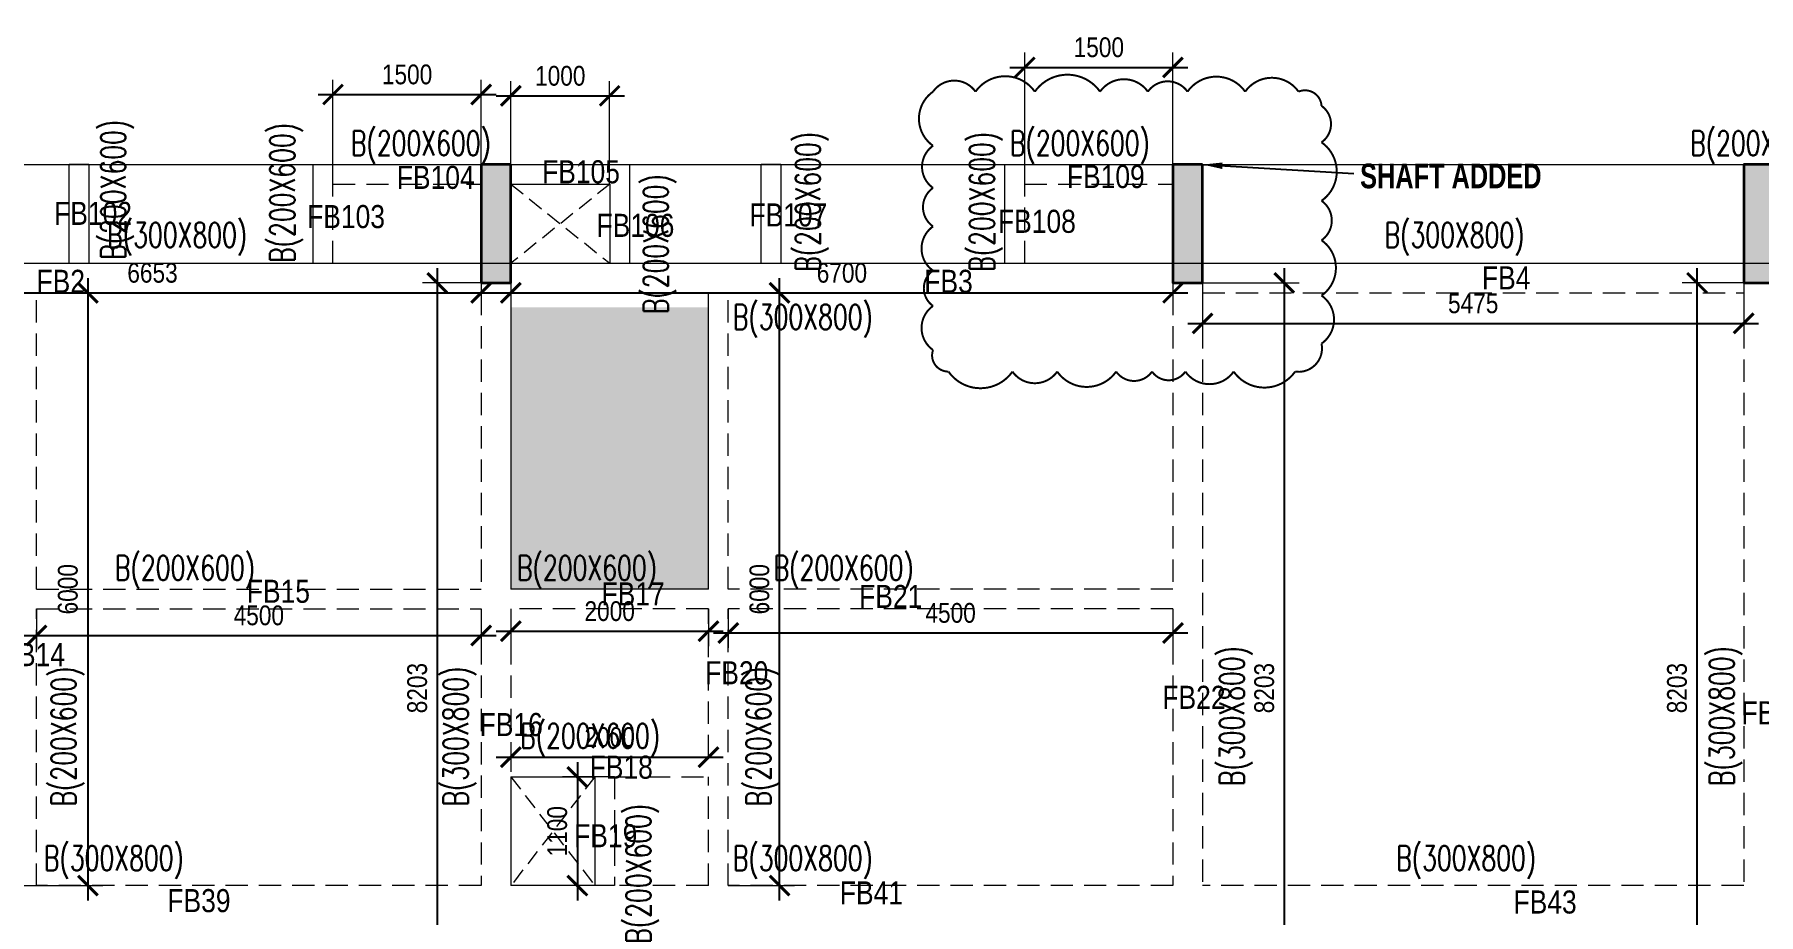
# Model space of a CAD drawing. Header units: millimetres. Extents: x -29 to 59187, y -34 to 22805.
# Drawn here: x 13875 to 31320, y 13795 to 22704 of the extents above; entities that cross this region are included whole.
import ezdxf

# ---------------------------------------------------------------- set-up
doc = ezdxf.new("R2010")
doc.units = ezdxf.units.MM
doc.linetypes.add('DASHED', pattern=[0.75, 0.5, -0.25])
doc.linetypes.add('HIDDEN', pattern=[9.525, 6.35, -3.175])
doc.layers.get('Defpoints').update_dxf_attribs({"color": 1})
for name, color, linetype, lineweight in [('G-ANNO-TEXT', 7, 'Continuous', 18), ('S-BEAM-IDEN', 2, 'Continuous', 9), ('S-COL HATCH', 8, 'Continuous', 35), ('S-COLS', 6, 'Continuous', 35), ('S-SUNKEN HATCH', 9, 'Continuous', 35), ('S_FRAMES', 4, 'Continuous', 9), ('STR-CUTOUT', 1, 'Continuous', 13)]:
    doc.layers.add(name, color=color, linetype=linetype, lineweight=lineweight)
doc.styles.add('Dim.s & Anno.(Misc.)', font='ARIALN.TTF')
doc.styles.add('ROMANS', font='romans.shx', dxfattribs={"width": 0.75})
doc.styles.add('Swis721 LtCn BT_2', font='swisscl.ttf', dxfattribs={"height": 244.992296})
doc.dimstyles.new('A-GFC-100', dxfattribs={"dimscale": 100, "dimtxt": 2, "dimasz": 2, "dimexe": 1.5, "dimexo": 0, "dimgap": 1, "dimtad": 1, "dimdec": 0, "dimdsep": 46, "dimtxsty": 'Dim.s & Anno.(Misc.)', "dimblk": 'ARCHTICK', "dimcen": 0, "dimdle": 1.5, "dimclrd": 256, "dimclre": 8, "dimclrt": 6, "dimazin": 2, "dimtfac": 1, "dimtdec": 0, "dimtix": 1, "dimtmove": 2, "dimatfit": 3, "dimfxl": 1, "dimtolj": 1, "dimlwd": -1, "dimlwe": 9, "dimarcsym": 0})

# ---------------------------------------------------------------- blocks, each defined once
blk = doc.blocks.new('A$C3ea4a2f9')
at = {"layer": 'S-COL HATCH'}
h = blk.add_hatch(color=8, dxfattribs=at)
h.dxf.hatch_style = 1
h.paths.add_polyline_path([(14100, 17000), (13800, 17000), (13800, 15800), (14100, 15800)])
h = blk.add_hatch(color=8, dxfattribs=at)
h.dxf.hatch_style = 1
h.paths.add_polyline_path([(21100, 17000), (20800, 17000), (20800, 15800), (21100, 15800)])
h = blk.add_hatch(color=8, dxfattribs=at)
h.dxf.hatch_style = 1
h.paths.add_polyline_path([(26875, 17000), (26575, 17000), (26575, 15800), (26875, 15800)])
at = {"layer": 'S-COLS'}
for points in [[(14100, 17000), (13800, 17000), (13800, 15800), (14100, 15800)], [(21100, 17000), (20800, 17000), (20800, 15800), (21100, 15800)], [(26875, 17000), (26575, 17000), (26575, 15800), (26875, 15800)]]:
    blk.add_lwpolyline(points, close=True, dxfattribs=at)
blk = doc.blocks.new('COLUMNS FROM LGF')
blk.add_blockref('A$C3ea4a2f9', (715961, -21291))
blk = doc.blocks.new('_ArchTick')
at = {"color": 0, "linetype": 'ByBlock', "const_width": 0.15}
blk.add_lwpolyline([(-0.5, -0.5), (0.5, 0.5)], dxfattribs=at)
blk = doc.blocks.new('*D187')
at = {"color": 8, "lineweight": 9, "transparency": 16777216}
for p, q in [((11742, 20388), (11742, 19938)), ((18395, 20388), (18395, 19938))]:
    blk.add_line(p, q, dxfattribs=at)
at = {"transparency": 16777216}
blk.add_line((11592, 20088), (18545, 20088), dxfattribs=at)
at = {"layer": 'Defpoints', "color": 0, "transparency": 16777216}
for p in [(11742, 20388), (18395, 20388), (18395, 20088)]:
    blk.add_point(p, dxfattribs=at)
at = {"transparency": 16777216, "xscale": 200, "yscale": 200, "zscale": 200, "rotation": 180}
blk.add_blockref('_ArchTick', (11742, 20088), dxfattribs=at)
at = {"transparency": 16777216, "xscale": 200, "yscale": 200, "zscale": 200}
blk.add_blockref('_ArchTick', (18395, 20088), dxfattribs=at)
at = {"color": 6, "transparency": 16777216, "insert": (15069, 20290), "char_height": 200, "attachment_point": 5, "style": 'Dim.s & Anno.(Misc.)'}
blk.add_mtext('\\A1;6653', dxfattribs=at)
blk = doc.blocks.new('*D188')
at = {"color": 8, "lineweight": 9, "transparency": 16777216}
for p, q in [((18695, 20387), (18695, 19938)), ((25395, 20388), (25395, 19938))]:
    blk.add_line(p, q, dxfattribs=at)
at = {"transparency": 16777216}
blk.add_line((18545, 20088), (25545, 20088), dxfattribs=at)
at = {"layer": 'Defpoints', "color": 0, "transparency": 16777216}
for p in [(18695, 20387), (25395, 20388), (25395, 20088)]:
    blk.add_point(p, dxfattribs=at)
at = {"transparency": 16777216, "xscale": 200, "yscale": 200, "zscale": 200, "rotation": 180}
blk.add_blockref('_ArchTick', (18695, 20088), dxfattribs=at)
at = {"transparency": 16777216, "xscale": 200, "yscale": 200, "zscale": 200}
blk.add_blockref('_ArchTick', (25395, 20088), dxfattribs=at)
at = {"color": 6, "transparency": 16777216, "insert": (22045, 20290), "char_height": 200, "attachment_point": 5, "style": 'Dim.s & Anno.(Misc.)'}
blk.add_mtext('\\A1;6700', dxfattribs=at)
blk = doc.blocks.new('*D189')
at = {"color": 8, "lineweight": 9, "transparency": 16777216}
for p, q in [((25695, 20388), (25695, 19629)), ((31170, 20388), (31170, 19629))]:
    blk.add_line(p, q, dxfattribs=at)
at = {"transparency": 16777216}
blk.add_line((25545, 19779), (31320, 19779), dxfattribs=at)
at = {"layer": 'Defpoints', "color": 0, "transparency": 16777216}
for p in [(25695, 20388), (31170, 20388), (31170, 19779)]:
    blk.add_point(p, dxfattribs=at)
at = {"transparency": 16777216, "xscale": 200, "yscale": 200, "zscale": 200, "rotation": 180}
blk.add_blockref('_ArchTick', (25695, 19779), dxfattribs=at)
at = {"transparency": 16777216, "xscale": 200, "yscale": 200, "zscale": 200}
blk.add_blockref('_ArchTick', (31170, 19779), dxfattribs=at)
at = {"color": 6, "transparency": 16777216, "insert": (28433, 19981), "char_height": 200, "attachment_point": 5, "style": 'Dim.s & Anno.(Misc.)'}
blk.add_mtext('\\A1;5475', dxfattribs=at)
blk = doc.blocks.new('*D197')
at = {"color": 8, "lineweight": 9, "transparency": 16777216}
for p, q in [((13895, 16888), (13895, 16470)), ((18395, 16888), (18395, 16470))]:
    blk.add_line(p, q, dxfattribs=at)
at = {"transparency": 16777216}
blk.add_line((13745, 16620), (18545, 16620), dxfattribs=at)
at = {"layer": 'Defpoints', "color": 0, "transparency": 16777216}
for p in [(13895, 16888), (18395, 16888), (18395, 16620)]:
    blk.add_point(p, dxfattribs=at)
at = {"transparency": 16777216, "xscale": 200, "yscale": 200, "zscale": 200, "rotation": 180}
blk.add_blockref('_ArchTick', (13895, 16620), dxfattribs=at)
at = {"transparency": 16777216, "xscale": 200, "yscale": 200, "zscale": 200}
blk.add_blockref('_ArchTick', (18395, 16620), dxfattribs=at)
at = {"color": 6, "transparency": 16777216, "insert": (16145, 16822), "char_height": 200, "attachment_point": 5, "style": 'Dim.s & Anno.(Misc.)'}
blk.add_mtext('\\A1;4500', dxfattribs=at)
blk = doc.blocks.new('*D198')
at = {"color": 8, "lineweight": 9, "transparency": 16777216}
for p, q in [((18695, 16888), (18695, 16513)), ((20695, 16888), (20695, 16513))]:
    blk.add_line(p, q, dxfattribs=at)
at = {"transparency": 16777216}
blk.add_line((18545, 16663), (20845, 16663), dxfattribs=at)
at = {"layer": 'Defpoints', "color": 0, "transparency": 16777216}
for p in [(18695, 16888), (20695, 16888), (20695, 16663)]:
    blk.add_point(p, dxfattribs=at)
at = {"transparency": 16777216, "xscale": 200, "yscale": 200, "zscale": 200, "rotation": 180}
blk.add_blockref('_ArchTick', (18695, 16663), dxfattribs=at)
at = {"transparency": 16777216, "xscale": 200, "yscale": 200, "zscale": 200}
blk.add_blockref('_ArchTick', (20695, 16663), dxfattribs=at)
at = {"color": 6, "transparency": 16777216, "insert": (19695, 16865), "char_height": 200, "attachment_point": 5, "style": 'Dim.s & Anno.(Misc.)'}
blk.add_mtext('\\A1;2000', dxfattribs=at)
blk = doc.blocks.new('*D199')
at = {"color": 8, "lineweight": 9, "transparency": 16777216}
for p, q in [((20895, 16888), (20895, 16495)), ((25395, 16888), (25395, 16495))]:
    blk.add_line(p, q, dxfattribs=at)
at = {"transparency": 16777216}
blk.add_line((20745, 16645), (25545, 16645), dxfattribs=at)
at = {"layer": 'Defpoints', "color": 0, "transparency": 16777216}
for p in [(20895, 16888), (25395, 16888), (25395, 16645)]:
    blk.add_point(p, dxfattribs=at)
at = {"transparency": 16777216, "xscale": 200, "yscale": 200, "zscale": 200, "rotation": 180}
blk.add_blockref('_ArchTick', (20895, 16645), dxfattribs=at)
at = {"transparency": 16777216, "xscale": 200, "yscale": 200, "zscale": 200}
blk.add_blockref('_ArchTick', (25395, 16645), dxfattribs=at)
at = {"color": 6, "transparency": 16777216, "insert": (23145, 16847), "char_height": 200, "attachment_point": 5, "style": 'Dim.s & Anno.(Misc.)'}
blk.add_mtext('\\A1;4500', dxfattribs=at)
blk = doc.blocks.new('*D150')
at = {"transparency": 16777216}
blk.add_line((14415, 20238), (14415, 13938), dxfattribs=at)
at = {"color": 8, "lineweight": 9, "transparency": 16777216}
for p, q in [((13695, 20088), (14565, 20088)), ((13695, 14088), (14565, 14088))]:
    blk.add_line(p, q, dxfattribs=at)
at = {"layer": 'Defpoints', "color": 0, "transparency": 16777216}
for p in [(13695, 20088), (13695, 14088), (14415, 14088)]:
    blk.add_point(p, dxfattribs=at)
at = {"transparency": 16777216, "xscale": 200, "yscale": 200, "zscale": 200}
for p, rotation in [((14415, 20088), 90), ((14415, 14088), 270)]:
    blk.add_blockref('_ArchTick', p, dxfattribs=dict(at, rotation=rotation))
at = {"color": 6, "transparency": 16777216, "insert": (14213, 17088), "char_height": 200, "attachment_point": 5, "rotation": 90, "style": 'Dim.s & Anno.(Misc.)'}
blk.add_mtext('\\A1;6000', dxfattribs=at)
blk = doc.blocks.new('*D154')
at = {"color": 8, "lineweight": 9, "transparency": 16777216}
for p, q in [((20695, 15388), (20695, 15538)), ((18695, 15388), (18695, 15238))]:
    blk.add_line(p, q, dxfattribs=at)
at = {"transparency": 16777216}
blk.add_line((18545, 15388), (20845, 15388), dxfattribs=at)
at = {"layer": 'Defpoints', "color": 0, "transparency": 16777216}
for p in [(18695, 15388), (20695, 15388), (20695, 15388)]:
    blk.add_point(p, dxfattribs=at)
at = {"transparency": 16777216, "xscale": 200, "yscale": 200, "zscale": 200, "rotation": 180}
blk.add_blockref('_ArchTick', (18695, 15388), dxfattribs=at)
at = {"transparency": 16777216, "xscale": 200, "yscale": 200, "zscale": 200}
blk.add_blockref('_ArchTick', (20695, 15388), dxfattribs=at)
at = {"color": 6, "transparency": 16777216, "insert": (19695, 15590), "char_height": 200, "attachment_point": 5, "style": 'Dim.s & Anno.(Misc.)'}
blk.add_mtext('\\A1;2000', dxfattribs=at)
blk = doc.blocks.new('*D155')
at = {"transparency": 16777216}
blk.add_line((17950, 20339), (17950, 11836), dxfattribs=at)
at = {"color": 8, "lineweight": 9, "transparency": 16777216}
for p, q in [((18395, 20189), (17800, 20189)), ((18395, 11986), (17800, 11986))]:
    blk.add_line(p, q, dxfattribs=at)
at = {"layer": 'Defpoints', "color": 0, "transparency": 16777216}
for p in [(18395, 20189), (17950, 11986), (18395, 11986)]:
    blk.add_point(p, dxfattribs=at)
at = {"transparency": 16777216, "xscale": 200, "yscale": 200, "zscale": 200}
for p, rotation in [((17950, 20189), 90), ((17950, 11986), 270)]:
    blk.add_blockref('_ArchTick', p, dxfattribs=dict(at, rotation=rotation))
at = {"color": 6, "transparency": 16777216, "insert": (17748, 16087), "char_height": 200, "attachment_point": 5, "rotation": 90, "style": 'Dim.s & Anno.(Misc.)'}
blk.add_mtext('\\A1;8203', dxfattribs=at)
blk = doc.blocks.new('*D156')
at = {"transparency": 16777216}
blk.add_line((21414, 13938), (21414, 20238), dxfattribs=at)
at = {"color": 8, "lineweight": 9, "transparency": 16777216}
for p, q in [((20895, 20088), (21564, 20088)), ((20895, 14088), (21564, 14088))]:
    blk.add_line(p, q, dxfattribs=at)
at = {"layer": 'Defpoints', "color": 0, "transparency": 16777216}
for p in [(20895, 20088), (21414, 20088), (20895, 14088)]:
    blk.add_point(p, dxfattribs=at)
at = {"transparency": 16777216, "xscale": 200, "yscale": 200, "zscale": 200}
for p, rotation in [((21414, 20088), 90), ((21414, 14088), 270)]:
    blk.add_blockref('_ArchTick', p, dxfattribs=dict(at, rotation=rotation))
at = {"color": 6, "transparency": 16777216, "insert": (21211, 17088), "char_height": 200, "attachment_point": 5, "rotation": 90, "style": 'Dim.s & Anno.(Misc.)'}
blk.add_mtext('\\A1;6000', dxfattribs=at)
blk = doc.blocks.new('*D157')
at = {"color": 8, "lineweight": 9, "transparency": 16777216}
for p, q in [((19745, 15188), (19218, 15188)), ((19745, 14088), (19218, 14088))]:
    blk.add_line(p, q, dxfattribs=at)
at = {"transparency": 16777216}
blk.add_line((19368, 15338), (19368, 13938), dxfattribs=at)
at = {"layer": 'Defpoints', "color": 0, "transparency": 16777216}
for p in [(19745, 15188), (19368, 14088), (19745, 14088)]:
    blk.add_point(p, dxfattribs=at)
at = {"transparency": 16777216, "xscale": 200, "yscale": 200, "zscale": 200}
for p, rotation in [((19368, 15188), 90), ((19368, 14088), 270)]:
    blk.add_blockref('_ArchTick', p, dxfattribs=dict(at, rotation=rotation))
at = {"color": 6, "transparency": 16777216, "insert": (19165, 14638), "char_height": 200, "attachment_point": 5, "rotation": 90, "style": 'Dim.s & Anno.(Misc.)'}
blk.add_mtext('\\A1;1100', dxfattribs=at)
blk = doc.blocks.new('*D158')
at = {"transparency": 16777216}
blk.add_line((26521, 20339), (26521, 11836), dxfattribs=at)
at = {"color": 8, "lineweight": 9, "transparency": 16777216}
for p, q in [((25695, 20189), (26671, 20189)), ((25695, 11986), (26671, 11986))]:
    blk.add_line(p, q, dxfattribs=at)
at = {"layer": 'Defpoints', "color": 0, "transparency": 16777216}
for p in [(25695, 20189), (25695, 11986), (26521, 11986)]:
    blk.add_point(p, dxfattribs=at)
at = {"transparency": 16777216, "xscale": 200, "yscale": 200, "zscale": 200}
for p, rotation in [((26521, 20189), 90), ((26521, 11986), 270)]:
    blk.add_blockref('_ArchTick', p, dxfattribs=dict(at, rotation=rotation))
at = {"color": 6, "transparency": 16777216, "insert": (26319, 16087), "char_height": 200, "attachment_point": 5, "rotation": 90, "style": 'Dim.s & Anno.(Misc.)'}
blk.add_mtext('\\A1;8203', dxfattribs=at)
blk = doc.blocks.new('*D172')
at = {"transparency": 16777216}
blk.add_line((30698, 11836), (30698, 20339), dxfattribs=at)
at = {"color": 8, "lineweight": 9, "transparency": 16777216}
for p, q in [((31170, 20189), (30548, 20189)), ((31170, 11986), (30548, 11986))]:
    blk.add_line(p, q, dxfattribs=at)
at = {"layer": 'Defpoints', "color": 0, "transparency": 16777216}
for p in [(30698, 20189), (31170, 20189), (31170, 11986)]:
    blk.add_point(p, dxfattribs=at)
at = {"transparency": 16777216, "xscale": 200, "yscale": 200, "zscale": 200}
for p, rotation in [((30698, 20189), 90), ((30698, 11986), 270)]:
    blk.add_blockref('_ArchTick', p, dxfattribs=dict(at, rotation=rotation))
at = {"color": 6, "transparency": 16777216, "insert": (30496, 16087), "char_height": 200, "attachment_point": 5, "rotation": 90, "style": 'Dim.s & Anno.(Misc.)'}
blk.add_mtext('\\A1;8203', dxfattribs=at)
blk = doc.blocks.new('*D276')
at = {"transparency": 16777216}
blk.add_line((59037, 21538), (59037, 20238), dxfattribs=at)
at = {"color": 8, "lineweight": 9, "transparency": 16777216}
for p, q in [((6595, 21388), (59187, 21388)), ((6596, 20388), (59187, 20388))]:
    blk.add_line(p, q, dxfattribs=at)
at = {"layer": 'Defpoints', "color": 0, "transparency": 16777216}
for p in [(6595, 21388), (6596, 20388), (59037, 20388)]:
    blk.add_point(p, dxfattribs=at)
at = {"transparency": 16777216, "xscale": 200, "yscale": 200, "zscale": 200}
for p, rotation in [((59037, 21388), 90), ((59037, 20388), 270)]:
    blk.add_blockref('_ArchTick', p, dxfattribs=dict(at, rotation=rotation))
at = {"color": 6, "transparency": 16777216, "insert": (58835, 20888), "char_height": 200, "attachment_point": 5, "rotation": 90, "style": 'Dim.s & Anno.(Misc.)'}
blk.add_mtext('\\A1;1000', dxfattribs=at)
blk = doc.blocks.new('*D200')
at = {"color": 8, "lineweight": 9, "transparency": 16777216}
for p, q in [((16895, 21188), (16895, 22246)), ((18395, 21188), (18395, 22246))]:
    blk.add_line(p, q, dxfattribs=at)
at = {"transparency": 16777216}
blk.add_line((16745, 22096), (18545, 22096), dxfattribs=at)
at = {"layer": 'Defpoints', "color": 0, "transparency": 16777216}
for p in [(18395, 22096), (16895, 21188), (18395, 21188)]:
    blk.add_point(p, dxfattribs=at)
at = {"transparency": 16777216, "xscale": 200, "yscale": 200, "zscale": 200, "rotation": 180}
blk.add_blockref('_ArchTick', (16895, 22096), dxfattribs=at)
at = {"transparency": 16777216, "xscale": 200, "yscale": 200, "zscale": 200}
blk.add_blockref('_ArchTick', (18395, 22096), dxfattribs=at)
at = {"color": 6, "transparency": 16777216, "insert": (17645, 22298), "char_height": 200, "attachment_point": 5, "style": 'Dim.s & Anno.(Misc.)'}
blk.add_mtext('\\A1;1500', dxfattribs=at)
blk = doc.blocks.new('*D201')
at = {"color": 8, "lineweight": 9, "transparency": 16777216}
for p, q in [((18695, 21188), (18695, 22232)), ((19695, 21188), (19695, 22232))]:
    blk.add_line(p, q, dxfattribs=at)
at = {"transparency": 16777216}
blk.add_line((18545, 22082), (19845, 22082), dxfattribs=at)
at = {"layer": 'Defpoints', "color": 0, "transparency": 16777216}
for p in [(19695, 22082), (18695, 21188), (19695, 21188)]:
    blk.add_point(p, dxfattribs=at)
at = {"transparency": 16777216, "xscale": 200, "yscale": 200, "zscale": 200, "rotation": 180}
blk.add_blockref('_ArchTick', (18695, 22082), dxfattribs=at)
at = {"transparency": 16777216, "xscale": 200, "yscale": 200, "zscale": 200}
blk.add_blockref('_ArchTick', (19695, 22082), dxfattribs=at)
at = {"color": 6, "transparency": 16777216, "insert": (19195, 22284), "char_height": 200, "attachment_point": 5, "style": 'Dim.s & Anno.(Misc.)'}
blk.add_mtext('\\A1;1000', dxfattribs=at)
blk = doc.blocks.new('*D202')
at = {"color": 8, "lineweight": 9, "transparency": 16777216}
for p, q in [((23895, 21188), (23895, 22520)), ((25395, 21188), (25395, 22520))]:
    blk.add_line(p, q, dxfattribs=at)
at = {"transparency": 16777216}
blk.add_line((23745, 22370), (25545, 22370), dxfattribs=at)
at = {"layer": 'Defpoints', "color": 0, "transparency": 16777216}
for p in [(25395, 22370), (23895, 21188), (25395, 21188)]:
    blk.add_point(p, dxfattribs=at)
at = {"transparency": 16777216, "xscale": 200, "yscale": 200, "zscale": 200, "rotation": 180}
blk.add_blockref('_ArchTick', (23895, 22370), dxfattribs=at)
at = {"transparency": 16777216, "xscale": 200, "yscale": 200, "zscale": 200}
blk.add_blockref('_ArchTick', (25395, 22370), dxfattribs=at)
at = {"color": 6, "transparency": 16777216, "insert": (24645, 22573), "char_height": 200, "attachment_point": 5, "style": 'Dim.s & Anno.(Misc.)'}
blk.add_mtext('\\A1;1500', dxfattribs=at)

msp = doc.modelspace()

# ---------------------------------------------------------------- hatches: boundary and pattern name
at = {"layer": 'S-SUNKEN HATCH'}
h = msp.add_hatch(dxfattribs=at)
h.set_pattern_fill('CROSS', color=256, scale=25)
h.set_pattern_definition([(0, (-612405.95, -78297.16), (158.75, 158.75), [79.375, -238.125]), (90, (-612366.26, -78336.84), (-158.75, 158.75), [79.375, -238.125])])
h.paths.add_polyline_path([(9496.5, 17090.5), (11446.5, 17090.5), (11446.5, 19940.4), (9496.5, 19940.4)])
h.paths.add_polyline_path([(11746.5, 17090.5), (13696.5, 17090.5), (13696.5, 19940.4), (11746.5, 19940.4), (11746.5, 19840.6)])
h.paths.add_polyline_path([(13696.5, 8690.5), (11746.5, 8690.5), (11746.5, 5740.4), (11746.5, 5740.4), (11746.5, 5840.5), (13696.5, 5840.5)])
h.paths.add_polyline_path([(20696.5, 19940.4), (18696.5, 19940.4), (18696.5, 17090.5), (20696.5, 17090.5)])
h.paths.add_polyline_path([(31471.4, 17090.5), (33371.5, 17090.5), (33371.5, 19940.4), (31471.4, 19940.4), (31471.4, 19840.6)])
h.paths.add_polyline_path([(33371.5, 8690.5), (31471.4, 8690.5), (31471.4, 5740.4), (31471.5, 5740.4), (31471.5, 5690.5), (33371.5, 5690.5)])
h.paths.add_polyline_path([(42971.5, 5690.5), (44921.5, 5690.5), (44921.5, 8690.5), (42971.5, 8690.5)])
h.paths.add_polyline_path([(44921.5, 19940.4), (42971.5, 19940.4), (42971.5, 17090.5), (44921.5, 17090.5)])
h.paths.add_polyline_path([(45221.5, 17090.5), (47171.5, 17090.5), (47171.5, 19940.4), (45221.5, 19940.4), (45221.5, 19840.5)])

# ---------------------------------------------------------------- linework, layer by layer
at = {"const_width": 20}
msp.add_lwpolyline([(22967.1, 22124.8, 0.5205671), (22967.1, 21577.1, 0.5205671), (22967.1, 21150.4, 0.5205671), (22967.1, 20760.3, 0.5205671), (22967.1, 20313.3, 0.5205671), (22967.1, 19955.7, 0.5205671), (22967.1, 19509.9, 0.5205671), (23123.5, 19291, 0.5205671), (23770.9, 19291, 0.5205671), (24223.6, 19291, 0.5205671), (24820, 19291, 0.5205671), (25183.2, 19291, 0.5205671), (25520.5, 19291, 0.5205671), (26009.2, 19291, 0.5205671), (26631.3, 19291, 0.5205671), (26898.3, 19574.5, 0.5205671), (26898.3, 20060.7, 0.5205671), (26898.3, 20620.6, 0.5205671), (26898.3, 21020.1, 0.5205671), (26898.3, 21612, 0.5205671), (26898.3, 21980.8, 0.5205671), (26665.8, 22124.8, 0.5205671), (26125.7, 22124.8, 0.5205671), (25542.1, 22124.8, 0.5205671), (25141, 22124.8, 0.5205671), (24657.2, 22124.8, 0.5205671), (23997.2, 22124.8, 0.5205671), (23397, 22124.8, 0.5205671)], format="xyb", close=True, dxfattribs=at)
at = {"layer": 'S_FRAMES'}
for p, q in [((18695.3, 21388.4), (18695.3, 21388.4)), ((25695.3, 21388.5), (25695.3, 21388.4)), ((31170.3, 21389.5), (31170.3, 21389.5)), ((18695.3, 21188.4), (18695.3, 20388.2)), ((12895.3, 20388.2), (14225.4, 20388.3)), ((14425.4, 20388.3), (16695.3, 20388.4)), ((18695.3, 20388.2), (19695.3, 20388.2)), ((19895.3, 20388.2), (21226.4, 20388.2)), ((21426.4, 20388.2), (23695.3, 20388.2)), ((25695.3, 20388.2), (31170.3, 20388.2)), ((18695.3, 20088.2), (18695.3, 17088.3)), ((18695.3, 20088.2), (20695.3, 20088.2)), ((20695.3, 17088.3), (20695.3, 20088.2)), ((20695.3, 17088.3), (18695.3, 17088.3)), ((18695.3, 15188.3), (18695.3, 14088.3)), ((18695.3, 15188.3), (19545.3, 15188.3)), ((19545.3, 15188.3), (19545.3, 14088.3)), ((19545.3, 14088.3), (18695.3, 14088.3))]:
    msp.add_line(p, q, dxfattribs=at)
at = {"layer": 'S_FRAMES', "linetype": 'DASHED', "ltscale": 450}
for p, q in [((18395.3, 21188.4), (18395.3, 20388.2)), ((25395.3, 21188.4), (25395.3, 20388.2)), ((16895.3, 20388.2), (18395.3, 20388.2)), ((23895.3, 20388.2), (25395.3, 20388.2)), ((13895.4, 20088.2), (18395.3, 20088.2)), ((13895.4, 17088.3), (13895.4, 20088.2)), ((18395.3, 20088.2), (18395.3, 17088.3)), ((20895.3, 20088.2), (25395.3, 20088.2)), ((20895.3, 17088.3), (20895.3, 20088.2)), ((25395.3, 20088.2), (25395.3, 17088.3)), ((25695.3, 20088.2), (25695.3, 14088.3)), ((25695.3, 20088.2), (31170.2, 20088.2)), ((31170.2, 20088.2), (31170.2, 14088.3)), ((13895.4, 17088.3), (18395.3, 17088.3)), ((25395.3, 17088.3), (20895.3, 17088.3)), ((13895.4, 14088.3), (13895.4, 16889.3)), ((13895.4, 16888.3), (18395.3, 16888.3)), ((18395.3, 16888.3), (18395.3, 14088.3)), ((18695.3, 16888.3), (18695.3, 15388.3)), ((20695.3, 16888.3), (18695.3, 16888.3)), ((20695.3, 15388.3), (20695.3, 16888.3)), ((25395.3, 16888.3), (20895.3, 16888.3)), ((20895.3, 14088.3), (20895.3, 16888.3)), ((25395.3, 16888.3), (25395.3, 14088.3)), ((18695.3, 15388.3), (20695.3, 15388.3)), ((19745.3, 15188.3), (19745.3, 14088.3)), ((19745.3, 15188.3), (20695.3, 15188.3)), ((20695.3, 14088.3), (20695.3, 15188.3)), ((18395.3, 14088.3), (13895.4, 14088.3)), ((20695.3, 14088.3), (19745.3, 14088.3)), ((25395.3, 14088.3), (20895.3, 14088.3)), ((31170.3, 14088.3), (25695.3, 14088.3))]:
    msp.add_line(p, q, dxfattribs=at)
at = {"layer": 'S_FRAMES', "linetype": 'Continuous', "ltscale": 450}
for points in [[(14225.4, 20388.3), (14225.4, 21390.6), (14425.4, 21390.6), (14425.4, 20388.3)], [(21226.4, 20388.2), (21226.4, 21390.6), (21426.4, 21390.6), (21426.4, 20388.2)]]:
    msp.add_lwpolyline(points, dxfattribs=at)
at = {"layer": 'S_FRAMES'}
for points in [[(16695.3, 20388.2), (16695.3, 21388.4), (19895.3, 21388.4), (19895.3, 20388.2)], [(23695.3, 20388.2), (23695.3, 21388.4), (25695.3, 21388.4), (25695.3, 20388.2)], [(32570.3, 20388.2), (32570.3, 21389.5), (31170.3, 21389.5), (31170.3, 20388.2)], [(18695.3, 21188.4), (19695.3, 21188.4), (19695.3, 20388.2)]]:
    msp.add_lwpolyline(points, dxfattribs=at)
at = {"layer": 'S_FRAMES', "linetype": 'DASHED', "ltscale": 450}
for points in [[(16895.3, 20388.2), (16895.3, 21188.4), (18395.3, 21188.4)], [(23895.3, 20388.2), (23895.3, 21188.4), (25395.3, 21188.4)]]:
    msp.add_lwpolyline(points, dxfattribs=at)
at = {"layer": 'STR-CUTOUT', "color": 1, "linetype": 'HIDDEN', "ltscale": 25}
for p, q in [((18695.4, 21188.4), (19695.4, 20387.2)), ((19695.4, 21188.4), (18695.4, 20387.2)), ((19545.4, 15188.3), (18695.4, 14088.3)), ((18695.4, 15188.3), (19545.4, 14088.3))]:
    msp.add_line(p, q, dxfattribs=at)

# ---------------------------------------------------------------- block references
at = {"layer": 'S-BEAM-IDEN'}
msp.add_blockref('COLUMNS FROM LGF', (-711365.9, 25679.5), dxfattribs=at)

# ---------------------------------------------------------------- texts
at = {"style": 'Dim.s & Anno.(Misc.)'}
for s, p in [('FB104', (17541.1, 21140.4)), ('FB105', (19011.1, 21197.1)), ('FB109', (24321.5, 21148.9)), ('FB102', (14073.5, 20776.1)), ('FB103', (16633.7, 20743.7)), ('FB107', (21109.5, 20759.9)), ('FB106', (19562, 20654.7)), ('FB108', (23624.7, 20695.5)), ('FB2', (13895.4, 20088.2)), ('FB3', (22879, 20088.2)), ('FB4', (28521.7, 20123.3)), ('FB15', (16023.5, 16950.4)), ('FB17', (19612.7, 16924.2)), ('FB21', (22219.4, 16898.1)), ('FB14', (13544.2, 16309)), ('FB20', (20661.3, 16125.3)), ('FB22', (25288, 15877.1)), ('FB23', (31147.8, 15720.2)), ('FB16', (18379.3, 15601.7)), ('FB18', (19492.8, 15169.8)), ('FB19', (19335.6, 14476.1)), ('FB41', (22024.1, 13897.6)), ('FB39', (15219.6, 13819.1)), ('FB43', (28841.2, 13805.1))]:
    msp.add_text(s, height=233.43, dxfattribs=at).set_placement(p)
at = {"layer": 'G-ANNO-TEXT', "color": 1, "insert": (27289, 21396.8), "char_height": 250, "width": 4617, "attachment_point": 1, "line_spacing_factor": 0.971848, "style": 'Swis721 LtCn BT_2'}
msp.add_mtext('{\\fSwis721 LtCn BT|b1|i0|c0|p34;SHAFT ADDED}', dxfattribs=at)
at = {"layer": 'S-BEAM-IDEN', "color": 1, "style": 'ROMANS', "width": 0.7}
for p in [(14797.1, 20422.8), (16507.8, 20390.9), (21825.9, 20301.2), (23587.5, 20301.2), (20286.1, 19871.8), (14294.4, 14887.9), (21325.4, 14887.9), (20110.5, 13499.1)]:
    msp.add_text('B(200X600)', height=250, rotation=90, dxfattribs=at).set_placement(p)
for p in [(17076.4, 21477.8), (23744.7, 21477.8), (30628.5, 21477.8), (14689.3, 17178.5), (18757.3, 17178.5), (21354.5, 17178.5), (18789.5, 15477.7)]:
    msp.add_text('B(200X600)', height=250, dxfattribs=at).set_placement(p)
at = {"layer": 'S-BEAM-IDEN', "color": 3, "style": 'ROMANS', "width": 0.7}
for p in [(14610.7, 20548.9), (27535.8, 20548.9), (20941.5, 19718.8), (13969.8, 14240.6), (20941.5, 14240.6), (27653.6, 14240.6)]:
    msp.add_text('B(300X800)', height=250, dxfattribs=at).set_placement(p)
for p in [(26117.1, 15095.3), (31072.6, 15095.3), (18261.5, 14887.9)]:
    msp.add_text('B(300X800)', height=250, rotation=90, dxfattribs=at).set_placement(p)

# ---------------------------------------------------------------- dimensions: what is measured, and where the dimension line sits
for base, p1, p2, picture, middle in [((25395.3, 22370.4), (23895.3, 21188.4), (25395.3, 21188.4), '*D202', (24645.3, 22572.5)), ((18395.3, 22095.6), (16895.3, 21188.4), (18395.3, 21188.4), '*D200', (17645.3, 22297.7)), ((19695.3, 22082.2), (18695.4, 21188.4), (19695.3, 21188.4), '*D201', (19195.3, 22284.3)), ((18395.3, 20088.2), (11742.2, 20388.2), (18395.3, 20388.2), '*D187', (15068.7, 20290.3)), ((25395.3, 20088.2), (18695.4, 20387.2), (25395.3, 20388.2), '*D188', (22045.3, 20290.3)), ((31170.1, 19778.8), (25695.3, 20388.2), (31170.1, 20388.2), '*D189', (28432.7, 19980.5)), ((18395.3, 16619.6), (13895.4, 16888.3), (18395.3, 16888.3), '*D197', (16145.3, 16821.7)), ((20695.3, 16662.8), (18695.3, 16888.3), (20695.3, 16888.3), '*D198', (19695.3, 16864.9)), ((25395.3, 16644.6), (20895.3, 16888.3), (25395.3, 16888.3), '*D199', (23145.3, 16846.7)), ((20695.3, 15388.3), (18695.3, 15388.3), (20695.3, 15388.3), '*D154', (19695.3, 15590.4))]:
    dim = msp.add_linear_dim(base=base, p1=p1, p2=p2, dimstyle='A-GFC-100')
    dim.commit()
    dim.dimension.update_dxf_attribs({"geometry": picture, "text_midpoint": middle})
for base, p1, p2, picture, middle in [((59037.2, 20388.2), (6595.4, 21388.4), (6596.4, 20388.2), '*D276', (58835.1, 20888.3)), ((14414.7, 14088.3), (13695.4, 20088.2), (13695.4, 14088.3), '*D150', (14212.5, 17088.2)), ((17949.9335, 11986.1662), (18395.2872, 20188.6859), (18395.304, 11986.1662), '*D155', (17747.8189, 16087.426)), ((21413.6, 20088.2), (20895.3, 14088.3), (20895.3, 20088.2), '*D156', (21211.5, 17088.2)), ((26520.9521, 11986.1662), (25695.1921, 20188.6859), (25695.2685, 11986.1662), '*D158', (26318.8375, 16087.426)), ((30698.1932, 20188.6859), (31170.2471, 11986.1662), (31170.1454, 20188.6859), '*D172', (30496.0786, 16087.426)), ((19367.6, 14088.3), (19745.3, 15188.3), (19745.3, 14088.3), '*D157', (19165.5, 14638.3))]:
    dim = msp.add_linear_dim(base=base, p1=p1, p2=p2, angle=90, dimstyle='A-GFC-100')
    dim.commit()
    dim.dimension.update_dxf_attribs({"geometry": picture, "text_midpoint": middle})

# ---------------------------------------------------------------- leaders
msp.add_leader([(25695.2, 21386.7), (27226, 21296)], dimstyle='A-GFC-100', override={"dimgap": 1, "dimtad": 0, "dimclrd": 1})

doc.saveas('drawing.dxf')
